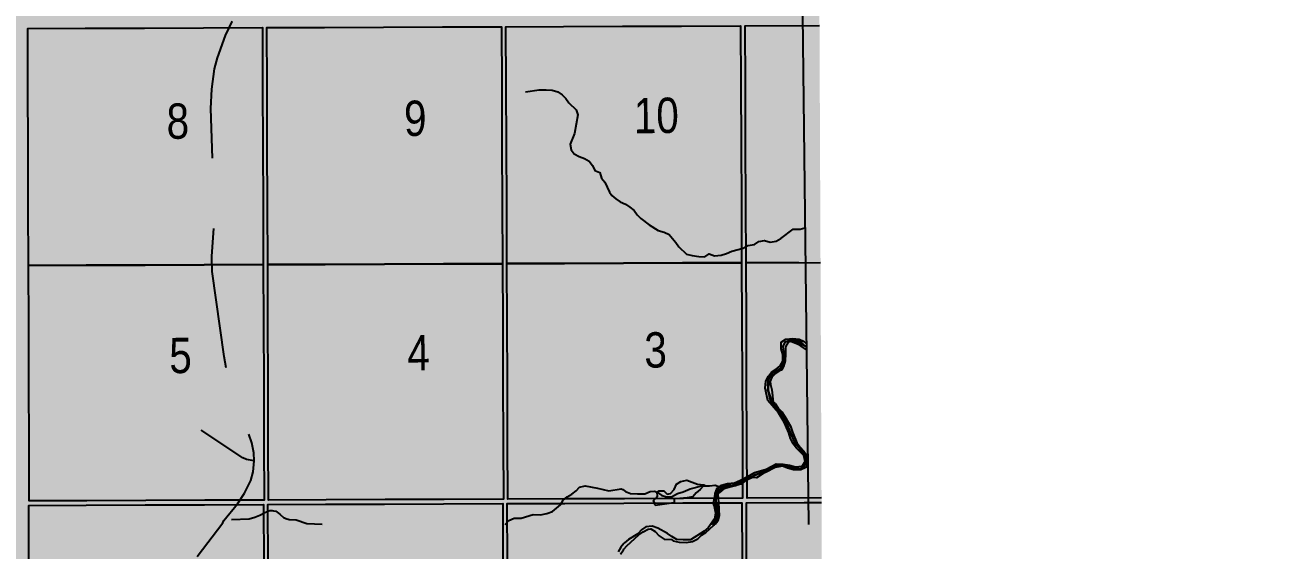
# Model space of a CAD drawing. Extents: x 405326 to 424052, y 6044755 to 6062236.
# Drawn here: x 417320.5 to 417600.2, y 6050465.2 to 6050583.9 of the extents above; entities that cross this region are included whole.
import ezdxf

# ---------------------------------------------------------------- set-up
doc = ezdxf.new("R2010")
doc.units = 0
doc.header["$LTSCALE"] = 5
doc.linetypes.add('DASHED2', pattern=[9.525, 6.35, -3.175])
for name, color, linetype in [('Quarters', 8, 'Continuous'), ('RoadSeg', 57, 'DASHED2'), ('T-WATER', 160, 'Continuous')]:
    doc.layers.add(name, color=color, linetype=linetype)
doc.layers.add('ROUTE-MAP-BACKGROUND-H', color=7, linetype='Continuous', true_color=0xf0ebff)
doc.styles.add('120', font='ARIALN.TTF', dxfattribs={"height": 13})

msp = doc.modelspace()

# ---------------------------------------------------------------- hatches: boundary and pattern name
at = {"layer": 'ROUTE-MAP-BACKGROUND-H'}
h = msp.add_hatch(color=256, dxfattribs=at)
h.dxf.hatch_style = 1
h.paths.add_polyline_path([(417500.313, 6050470.993), (417499.828, 6050583.719), (417489.556, 6051448.866), (416064.545, 6051448.577), (416073.609, 6050477.938), (416071.924, 6050150.968), (416104.424, 6050150.804), (416615.018, 6050150.686), (416614.752, 6050098.449), (417501.84, 6050099.469), (417600.187, 6050099.469), (417600.187, 6050157.259), (417501.84, 6050157.777)])

# ---------------------------------------------------------------- linework, layer by layer
at = {"layer": 'Quarters', "flags": 128}
for points in [[(417374.298, 6050529.706), (417360.97, 6050529.656), (417347.642, 6050529.605), (417334.314, 6050529.555), (417321.32, 6050529.506), (417321.278, 6050542.884), (417321.236, 6050556.262), (417321.195, 6050569.64), (417321.153, 6050583.018), (417334.142, 6050583.067), (417347.465, 6050583.117), (417360.789, 6050583.167), (417374.112, 6050583.217), (417374.158, 6050569.84), (417374.205, 6050556.462), (417374.252, 6050543.084)], [(417428.28, 6050529.912), (417414.952, 6050529.861), (417401.624, 6050529.81), (417388.295, 6050529.759), (417375.302, 6050529.71), (417375.255, 6050543.088), (417375.208, 6050556.466), (417375.162, 6050569.843), (417375.115, 6050583.221), (417388.104, 6050583.271), (417401.427, 6050583.322), (417414.751, 6050583.373), (417428.074, 6050583.424), (417428.125, 6050570.046), (417428.177, 6050556.668), (417428.229, 6050543.29)], [(417482.262, 6050530.118), (417468.934, 6050530.067), (417455.605, 6050530.016), (417442.277, 6050529.965), (417429.284, 6050529.916), (417429.232, 6050543.294), (417429.18, 6050556.672), (417429.129, 6050570.05), (417429.077, 6050583.427), (417442.066, 6050583.477), (417455.389, 6050583.528), (417468.712, 6050583.579), (417482.036, 6050583.63), (417482.092, 6050570.252), (417482.149, 6050556.874), (417482.205, 6050543.496)], [(417374.298, 6050529.706), (417374.345, 6050516.328), (417374.392, 6050502.95), (417374.438, 6050489.572), (417374.484, 6050476.529), (417361.151, 6050476.478), (417347.818, 6050476.428), (417334.485, 6050476.378), (417321.487, 6050476.329), (417321.446, 6050489.372), (417321.404, 6050502.75), (417321.362, 6050516.128), (417321.32, 6050529.506), (417334.314, 6050529.555), (417347.642, 6050529.605), (417360.97, 6050529.656)], [(417428.28, 6050529.912), (417428.332, 6050516.534), (417428.383, 6050503.156), (417428.435, 6050489.778), (417428.486, 6050476.735), (417415.152, 6050476.684), (417401.819, 6050476.633), (417388.486, 6050476.582), (417375.487, 6050476.533), (417375.442, 6050489.576), (417375.395, 6050502.954), (417375.348, 6050516.332), (417375.302, 6050529.71), (417388.295, 6050529.759), (417401.624, 6050529.81), (417414.952, 6050529.861)], [(417482.262, 6050530.118), (417482.318, 6050516.74), (417482.375, 6050503.362), (417482.432, 6050489.984), (417482.487, 6050476.941), (417469.154, 6050476.89), (417455.821, 6050476.839), (417442.488, 6050476.788), (417429.489, 6050476.739), (417429.439, 6050489.782), (417429.387, 6050503.16), (417429.335, 6050516.538), (417429.284, 6050529.916), (417442.277, 6050529.965), (417455.605, 6050530.016), (417468.934, 6050530.067)], [(417374.488, 6050435.403), (417374.534, 6050422.029), (417361.199, 6050421.979), (417347.864, 6050421.93), (417334.528, 6050421.881), (417321.527, 6050421.833), (417321.486, 6050435.206), (417321.444, 6050448.579), (417321.402, 6050461.952), (417321.36, 6050475.325), (417334.356, 6050475.374), (417347.686, 6050475.425), (417361.017, 6050475.475), (417374.348, 6050475.525), (417374.394, 6050462.151), (417374.441, 6050448.777)], [(417428.495, 6050435.605), (417428.546, 6050422.23), (417415.21, 6050422.18), (417401.875, 6050422.13), (417388.539, 6050422.081), (417375.538, 6050422.032), (417375.491, 6050435.407), (417375.444, 6050448.781), (417375.398, 6050462.155), (417375.351, 6050475.529), (417388.347, 6050475.579), (417401.678, 6050475.63), (417415.009, 6050475.681), (417428.34, 6050475.731), (417428.391, 6050462.356), (417428.443, 6050448.981)], [(417482.501, 6050435.808), (417482.557, 6050422.431), (417469.222, 6050422.381), (417455.886, 6050422.332), (417442.551, 6050422.282), (417429.549, 6050422.233), (417429.498, 6050435.609), (417429.446, 6050448.985), (417429.395, 6050462.36), (417429.343, 6050475.735), (417442.339, 6050475.785), (417455.67, 6050475.836), (417469, 6050475.887), (417482.331, 6050475.938), (417482.388, 6050462.561), (417482.445, 6050449.184)]]:
    msp.add_lwpolyline(points, close=True, dxfattribs=at)
for points in [[(417495.068, 6050530.167), (417483.265, 6050530.122), (417483.209, 6050543.5), (417483.152, 6050556.878), (417483.095, 6050570.256), (417483.039, 6050583.634), (417499.828, 6050583.698)], [(417500.287, 6050477.009), (417483.49, 6050476.945), (417483.435, 6050489.988), (417483.378, 6050503.366), (417483.322, 6050516.744), (417483.265, 6050530.122), (417500.058, 6050530.186)], [(417500.522, 6050422.498), (417496.562, 6050422.483), (417483.561, 6050422.435), (417483.504, 6050435.811), (417483.448, 6050449.188), (417483.391, 6050462.565), (417483.334, 6050475.941), (417496.331, 6050475.991), (417500.291, 6050476.006)]]:
    msp.add_lwpolyline(points, dxfattribs=at)
at = {"layer": 'RoadSeg', "flags": 128}
for points in [[(417493.311, 6049804.416), (417503.222, 6049824.787), (417504.761, 6049827.481), (417506.437, 6049830.012), (417508.799, 6049833.123), (417516.248, 6049841.066), (417519.016, 6049843.853), (417520.942, 6049845.557), (417540.536, 6049861.145), (417541.937, 6049862.572), (417543.586, 6049864.802), (417544.41, 6049866.683), (417544.998, 6049868.758), (417546.359, 6049878.268), (417546.664, 6049879.539), (417547.661, 6049882.72), (417549.344, 6049886.482), (417552.535, 6049892.837), (417554.406, 6049895.572), (417555.448, 6049896.658), (417556.625, 6049897.582), (417564.308, 6049902.336), (417566.891, 6049904.487), (417567.767, 6049905.504), (417569.153, 6049907.596), (417569.95, 6049909.21), (417570.791, 6049911.889), (417570.978, 6049914.022), (417570.838, 6049917.479), (417569.519, 6049934.117), (417568.938, 6049939.527), (417568.283, 6049942.141), (417567.432, 6049944.585), (417562.819, 6049956.562), (417561.995, 6049959.339), (417559.379, 6049971.259), (417558.884, 6049975.739), (417559.014, 6049977.439), (417559.411, 6049979.111), (417560.584, 6049981.83), (417562.165, 6049984.126), (417570.397, 6049994.315), (417572.031, 6049997.244), (417572.749, 6049999.454), (417573.311, 6050002.76), (417573.304, 6050004.656), (417572.731, 6050008.103), (417571.223, 6050014.857), (417571.048, 6050016.817), (417571.318, 6050019.75), (417572.571, 6050023.436), (417574.804, 6050027.875), (417576.642, 6050032.205), (417577.419, 6050036.313), (417577.728, 6050042.075), (417577.581, 6050045.864), (417577.106, 6050047.85), (417576.198, 6050049.86), (417574.96, 6050051.763), (417573.396, 6050053.36), (417568.624, 6050057.184), (417566.859, 6050058.843), (417565.188, 6050060.736), (417563.156, 6050063.986), (417561.828, 6050067.019), (417561.005, 6050069.695), (417559.1, 6050081.032), (417557.869, 6050085.729), (417557.369, 6050087.315), (417555.374, 6050091.964), (417554.154, 6050094.566), (417551.084, 6050099.69), (417547.111, 6050105.851), (417544.651, 6050109.665), (417542.936, 6050112.057), (417541.779, 6050113.297), (417539.339, 6050115.374), (417536.645, 6050116.913), (417533.263, 6050117.972), (417530.361, 6050118.309), (417527.172, 6050118.108), (417524.956, 6050117.529), (417521.426, 6050116.123), (417516.619, 6050113.791), (417512.855, 6050112.481), (417510.238, 6050111.926), (417508.511, 6050111.789), (417506.251, 6050111.708), (417504.085, 6050111.861), (417501.983, 6050112.182), (417499.172, 6050112.954), (417496.522, 6050113.995), (417493.121, 6050115.918), (417490.788, 6050117.698), (417489.125, 6050119.226), (417486.704, 6050121.969), (417485.364, 6050124.003), (417483.731, 6050127.228), (417482.666, 6050130.399), (417475.483, 6050157.561), (417471.521, 6050172.543), (417470.457, 6050175.647), (417468.754, 6050179.037), (417466.527, 6050182.084), (417454.748, 6050196.27), (417452.027, 6050199.04), (417450.133, 6050200.496), (417444.095, 6050204.393), (417442.606, 6050205.591), (417440.937, 6050207.419), (417439.494, 6050209.55), (417438.379, 6050211.955), (417437.62, 6050214.767), (417437.029, 6050219.079), (417435.902, 6050229.833), (417435.754, 6050246.097), (417434.915, 6050252.699), (417432.503, 6050275.335), (417429.936, 6050298.966), (417428.825, 6050304.298), (417427.526, 6050307.464), (417425.833, 6050310.422), (417421.787, 6050316.091), (417402.858, 6050342.6), (417400.366, 6050345.607), (417398.596, 6050347.465), (417396.254, 6050349.645), (417394.667, 6050350.742), (417393.275, 6050352.076), (417390.909, 6050353.855), (417367.251, 6050372.811), (417365.38, 6050374.767), (417364.488, 6050376.013), (417363.211, 6050378.214), (417362.475, 6050379.961), (417359.071, 6050386.675), (417357.048, 6050391.09), (417354.723, 6050395.598), (417350.746, 6050404.262), (417349.878, 6050407.504), (417349.654, 6050410.227), (417349.952, 6050413.393), (417350.818, 6050416.439), (417352.064, 6050418.861), (417356.168, 6050424.537), (417361.856, 6050432.376), (417362.367, 6050433.352), (417363.058, 6050435.296), (417363.349, 6050437.231), (417363.316, 6050440.325), (417362.768, 6050442.642), (417361.757, 6050444.816), (417358.509, 6050450.468), (417357.522, 6050453.075), (417357.144, 6050455.196), (417357.103, 6050457.125), (417357.482, 6050459.628), (417357.887, 6050460.9), (417359.324, 6050463.726), (417365.182, 6050471.402), (417365.436, 6050471.94), (417368.517, 6050475.665), (417370.059, 6050478.056), (417371.505, 6050480.916), (417371.996, 6050482.89), (417372.242, 6050485.39), (417372.136, 6050487.218), (417371.689, 6050489.438), (417370.906, 6050491.85), (417367.683, 6050499.434), (417366.576, 6050502.97), (417365.484, 6050508.936), (417362.745, 6050528.143), (417362.672, 6050531.601), (417363.16, 6050538.366), (417363.232, 6050542.76), (417362.493, 6050564.97), (417362.666, 6050569.332), (417363.3, 6050573.904), (417363.946, 6050576.38), (417365.769, 6050581.41), (417367.298, 6050584.57), (417369.096, 6050587.669), (417379.028, 6050602.416), (417386.285, 6050613.19), (417392.416, 6050622.171), (417394.7, 6050625.847), (417395.841, 6050628.5), (417396.632, 6050631.977), (417396.704, 6050634.807), (417396.428, 6050636.863), (417394.837, 6050642.819), (417393.727, 6050646.488), (417393.312, 6050647.211), (417392.356, 6050651.483), (417392.229, 6050652.745), (417392.252, 6050656.372), (417392.475, 6050658.373), (417394.174, 6050669.19), (417394.524, 6050673.09), (417394.109, 6050676.941), (417393.168, 6050680.514), (417392.86, 6050682.437), (417392.744, 6050686.361), (417393.521, 6050704.511), (417393.81, 6050706.547), (417394.211, 6050708.053), (417396.182, 6050712.353), (417401.925, 6050722.325), (417403.444, 6050724.42), (417405.301, 6050726.289), (417412.322, 6050730.964), (417416.179, 6050734.174), (417424.375, 6050743.033), (417427.094, 6050746.585), (417429.124, 6050749.689), (417434.207, 6050757.849), (417437.149, 6050761.872), (417452.689, 6050780.503), (417454.11, 6050782.53), (417455.651, 6050785.158), (417459.11, 6050791.453), (417459.808, 6050793.032), (417461.21, 6050797.521), (417461.811, 6050800.528), (417462.236, 6050805.595), (417462.691, 6050849.79), (417462.339, 6050852.245), (417461.796, 6050854.296), (417460.03, 6050857.552), (417458.45, 6050859.848), (417448.828, 6050872.619), (417445.311, 6050876.836), (417442.766, 6050879.177), (417423.003, 6050894.727), (417421.44, 6050896.257), (417420.174, 6050897.894), (417418.962, 6050900.097), (417418.331, 6050901.614), (417416.381, 6050908.826), (417413.397, 6050922.337), (417413.052, 6050926.023), (417411.856, 6050955.61), (417409.959, 6051000.854), (417409.291, 6051005.664), (417408.535, 6051008.376), (417407.154, 6051012.273), (417405.034, 6051016.52), (417403.073, 6051019.506), (417396.505, 6051027.95), (417394.991, 6051030.28), (417393.843, 6051032.618), (417392.957, 6051035.161), (417384.148, 6051065.983), (417383.66, 6051068.601), (417381.012, 6051108.505), (417380.501, 6051112.188), (417380.022, 6051114.373), (417378.885, 6051117.776), (417377.418, 6051121.006), (417373.271, 6051128.27), (417371.673, 6051131.397), (417370.293, 6051135.294), (417369.998, 6051136.652), (417369.64, 6051139.372), (417368.567, 6051156.951), (417368.542, 6051161.242), (417369.165, 6051166.346), (417372.729, 6051184.888), (417372.861, 6051186.749), (417372.985, 6051188.488), (417372.675, 6051192.074), (417371.738, 6051195.481), (417370.897, 6051197.46), (417365.395, 6051207.391), (417363.93, 6051210.52), (417363.309, 6051213.136), (417363.247, 6051214.498), (417363.403, 6051216.531), (417364.349, 6051220.544), (417370.865, 6051242.61), (417372.056, 6051246.062), (417373.164, 6051248.715), (417382.654, 6051268.647), (417383.626, 6051271.43), (417384.346, 6051275.138), (417384.651, 6051279.57), (417384.429, 6051288.383), (417383.94, 6051333.157), (417383.618, 6051346.692), (417383.107, 6051350.375), (417381.036, 6051358.549), (417374.728, 6051382.902), (417371.211, 6051394.872), (417361.582, 6051425.178), (417359.985, 6051431.399), (417355.991, 6051448.839)], [(417372.242, 6050485.39), (417370.504, 6050485.719), (417369.699, 6050486.068), (417360.282, 6050492.322)]]:
    msp.add_lwpolyline(points, dxfattribs=at)
at = {"layer": 'ROUTE-MAP-BACKGROUND-H', "flags": 128}
msp.add_lwpolyline([(417485.846, 6051448.865), (417497.338, 6050470.995)], dxfattribs=at)
at = {"layer": 'T-WATER'}
for p, q in [((417494.362, 6050512.49), (417496.484, 6050511.384)), ((417488.504, 6050500.431), (417488.253, 6050502.126)), ((417477.26, 6050479.539), (417477.722, 6050479.368)), ((417477.586, 6050479.173), (417477.859, 6050479.317)), ((417477.722, 6050479.368), (417477.859, 6050479.317))]:
    msp.add_line(p, q, dxfattribs=at)
at = {"layer": 'T-WATER', "flags": 128}
for points in [[(417433.468, 6050568.708), (417436.544, 6050569.159), (417438.121, 6050569.198), (417439.48, 6050569.091), (417440.807, 6050568.707), (417441.765, 6050568.022), (417442.553, 6050567.186), (417443.251, 6050566.221), (417444.941, 6050564.668), (417445.265, 6050563.543), (417444.513, 6050559.306), (417443.591, 6050556.89), (417443.8, 6050555.627), (417444.5, 6050554.688), (417445.581, 6050554.113), (417446.798, 6050553.649), (417447.879, 6050553.042), (417448.587, 6050552.08), (417449.103, 6050550.933), (417450.283, 6050550.496), (417450.668, 6050549.212), (417451.385, 6050548.286), (417452.455, 6050546.04), (417452.98, 6050545.326), (417453.862, 6050544.527), (417454.841, 6050543.842), (417456.021, 6050543.328), (417457.035, 6050542.669), (417457.97, 6050541.921), (417458.666, 6050540.952), (417459.472, 6050540.088), (417461.395, 6050538.699), (417463.423, 6050537.368), (417464.76, 6050537.023), (417465.926, 6050536.519), (417467.384, 6050534.665), (417468.064, 6050533.693), (417469.797, 6050532.067), (417471.121, 6050531.74), (417472.56, 6050531.506), (417473.945, 6050531.48), (417474.94, 6050532.114), (417476.142, 6050531.674), (417477.607, 6050531.843), (417478.871, 6050532.225), (417480.047, 6050532.714), (417482.614, 6050533.445), (417483.672, 6050534.038), (417485.151, 6050534.22), (417486.128, 6050534.931), (417487.41, 6050535.125), (417488.692, 6050534.769), (417490.041, 6050534.995), (417491.11, 6050535.577), (417493.876, 6050537.666), (417495.49, 6050537.668), (417496.551, 6050537.968)], [(417475.422, 6050471.01), (417476.311, 6050472.26), (417476.524, 6050473.683), (417476.238, 6050475.185), (417476.477, 6050475.938), (417476.501, 6050476.016), (417476.268, 6050476.941), (417476.21, 6050477.172), (417476.292, 6050477.982), (417476.767, 6050479.182), (417477.26, 6050479.539), (417477.736, 6050479.883), (417479.047, 6050480.264), (417480.621, 6050480.437), (417481.872, 6050480.912), (417482.434, 6050481.221), (417483.435, 6050481.771), (417485.168, 6050482.722), (417487.795, 6050483.518), (417490.062, 6050484.69), (417491.662, 6050484.635), (417493.073, 6050484.391), (417494.387, 6050484.018), (417495.918, 6050484.208), (417496.58, 6050485.211), (417496.256, 6050486.622), (417494.589, 6050488.288), (417493.85, 6050489.26), (417493.32, 6050490.464), (417492.907, 6050491.731), (417491.877, 6050494.092), (417490.573, 6050496.244), (417488.198, 6050499.024), (417487.602, 6050501.815), (417487.739, 6050503.382), (417487.751, 6050503.407), (417488.286, 6050504.507), (417489.023, 6050505.444), (417490.06, 6050506.101), (417490.983, 6050506.874), (417491.574, 6050507.927), (417491.531, 6050509.391), (417491.141, 6050510.712), (417491.186, 6050512.212), (417492.217, 6050512.833), (417493.777, 6050512.987), (417495.277, 6050512.86), (417496.363, 6050512.308), (417496.858, 6050511.821)], [(417496.869, 6050510.946), (417496.657, 6050511.207), (417495.838, 6050512.044), (417494.69, 6050512.566), (417493.668, 6050512.33), (417493.336, 6050512.312), (417492.73, 6050512.154), (417492.124, 6050511.123), (417492.19, 6050509.538), (417492.085, 6050507.963), (417491.688, 6050506.716), (417491.22, 6050505.9), (417490.89, 6050505.779), (417489.927, 6050505.09), (417489.051, 6050504.301), (417488.705, 6050503.41), (417488.659, 6050503.29), (417488.364, 6050502.892), (417488.154, 6050501.449), (417489.019, 6050498.932), (417489.398, 6050498.637), (417489.802, 6050498.308), (417490.472, 6050497.29), (417491.299, 6050496.417), (417492.017, 6050495.374), (417493.294, 6050493.223), (417493.728, 6050491.889), (417494.743, 6050489.434), (417495.478, 6050488.478), (417496.317, 6050487.598), (417496.981, 6050486.566), (417497.219, 6050485.083), (417496.747, 6050483.902), (417495.617, 6050483.353), (417493.98, 6050483.356), (417492.616, 6050483.762), (417491.47, 6050484.205), (417490.187, 6050483.977), (417489.857, 6050483.874), (417487.797, 6050482.795), (417487.142, 6050482.538), (417486.375, 6050482.569), (417485.105, 6050482.101), (417484.676, 6050481.606), (417483.439, 6050481.007), (417483.007, 6050480.798), (417482.437, 6050480.379), (417482.039, 6050480.086), (417481.027, 6050479.782), (417479.004, 6050479.836), (417477.761, 6050479.425), (417477.075, 6050478.439), (417476.918, 6050477.864), (417476.973, 6050476.944), (417477.034, 6050475.94), (417477.211, 6050472.993), (417476.85, 6050471.749), (417476.257, 6050471.01)], [(417488.253, 6050502.126), (417488.199, 6050502.488), (417488.277, 6050503.379), (417488.458, 6050503.963), (417488.755, 6050504.511), (417489.264, 6050505.102), (417490.846, 6050506.198), (417491.186, 6050506.554), (417491.559, 6050507.2), (417491.888, 6050508.096), (417491.872, 6050509.719), (417491.805, 6050510.143), (417491.679, 6050510.624), (417491.648, 6050511.184), (417491.829, 6050511.748), (417492.186, 6050512.258), (417492.817, 6050512.562), (417493.782, 6050512.66), (417494.17, 6050512.591), (417494.362, 6050512.49)], [(417496.874, 6050510.47), (417495.722, 6050511.246), (417494.977, 6050511.642), (417493.336, 6050512.312), (417493.668, 6050512.33), (417494.69, 6050512.566), (417495.838, 6050512.044), (417496.657, 6050511.207), (417496.869, 6050510.946)], [(417496.484, 6050511.384), (417496.77, 6050511.235), (417496.866, 6050511.154)], [(417479.568, 6050479.821), (417480.963, 6050480.122), (417482.208, 6050480.651), (417485.304, 6050482.302), (417488.01, 6050483.23), (417490.132, 6050484.377), (417491.581, 6050484.427), (417494.303, 6050483.693), (417495.693, 6050483.761), (417496.381, 6050484.124), (417496.9, 6050485.198), (417496.577, 6050486.719), (417495.547, 6050487.876), (417494.338, 6050489.281), (417493.297, 6050491.887), (417492.686, 6050493.344), (417491.22, 6050495.903), (417490.267, 6050497.062), (417489.036, 6050498.582), (417488.651, 6050499.444), (417488.504, 6050500.431)], [(417428.888, 6050471.042), (417429.694, 6050471.94), (417430.917, 6050472.447), (417432.539, 6050472.463), (417435.248, 6050473.235), (417436.848, 6050473.209), (417438.271, 6050473.505), (417439.572, 6050473.925), (417441.384, 6050475.48), (417441.97, 6050476.501), (417442.875, 6050477.272), (417443.962, 6050477.86), (417444.887, 6050478.595), (417445.678, 6050479.441), (417446.95, 6050479.726), (417449.696, 6050479.242), (417452.292, 6050478.585), (417455.044, 6050479.055), (417455.467, 6050478.895), (417456.081, 6050478.46), (417457.169, 6050477.993), (417458.748, 6050477.914), (417460.409, 6050477.955), (417461.587, 6050478.437), (417462.558, 6050478.541), (417463.22, 6050478.326)], [(417463.22, 6050478.326), (417464.27, 6050477.596), (417465.338, 6050477.274), (417466.449, 6050477.273), (417467.815, 6050477.993), (417469.04, 6050478.414), (417470.606, 6050479.064), (417473.257, 6050479.713), (417473.722, 6050479.752), (417473.856, 6050479.763), (417474.052, 6050479.78)], [(417474.052, 6050479.78), (417474.969, 6050479.713), (417476.253, 6050479.879), (417477.26, 6050479.539)], [(417475.791, 6050471.01), (417476.536, 6050471.966), (417476.663, 6050472.336), (417476.866, 6050473.694), (417476.835, 6050474.254), (417476.617, 6050475.39), (417476.506, 6050476.064), (417476.49, 6050476.837), (417476.713, 6050478.156), (417477.179, 6050478.959), (417477.586, 6050479.173)], [(417477.859, 6050479.317), (417477.982, 6050479.382), (417479.173, 6050479.736), (417479.568, 6050479.821)], [(417367.117, 6050472.15), (417371.108, 6050472.311), (417372.39, 6050472.638), (417373.56, 6050473.15), (417374.619, 6050473.729), (417375.75, 6050474.2), (417376.318, 6050474.136), (417376.585, 6050474.106), (417377.126, 6050474.046), (417378.072, 6050473.356), (417378.972, 6050472.545), (417379.13, 6050472.493)], [(417379.13, 6050472.493), (417379.398, 6050472.404), (417380.156, 6050472.152), (417381.715, 6050472.09), (417384.165, 6050471.253), (417387.577, 6050471.07)]]:
    msp.add_lwpolyline(points, dxfattribs=at)
for points in [[(417489.398, 6050498.637), (417489.019, 6050498.932), (417488.154, 6050501.449), (417488.364, 6050502.892), (417488.659, 6050503.29), (417488.753, 6050502.597), (417489.058, 6050501.441), (417489.398, 6050498.637)], [(417487.142, 6050482.538), (417485.585, 6050481.56), (417484.676, 6050481.606), (417485.105, 6050482.101), (417486.375, 6050482.569), (417487.142, 6050482.538)], [(417462.765, 6050475.294), (417462.571, 6050475.885), (417462.39, 6050476.438), (417462.792, 6050476.89), (417463.256, 6050477.411), (417463.22, 6050478.326), (417463.651, 6050478.578), (417464.674, 6050478.64), (417465.452, 6050477.871), (417466.228, 6050478.043), (417467.057, 6050478.912), (417467.533, 6050480.098), (417468.513, 6050480.747), (417469.895, 6050480.986), (417472.311, 6050480.15), (417473.749, 6050479.941), (417474.038, 6050479.787), (417473.555, 6050479.645), (417472.913, 6050478.919), (417472.012, 6050478.145), (417471.238, 6050477.273), (417469.957, 6050477.069), (417468.285, 6050476.911), (417467.027, 6050476.792), (417467.035, 6050475.91), (417466.979, 6050475.902), (417462.765, 6050475.294)], [(417481.027, 6050479.782), (417478.254, 6050479.08), (417477.27, 6050478.247), (417476.918, 6050477.864), (417477.075, 6050478.439), (417477.761, 6050479.425), (417479.004, 6050479.836), (417481.027, 6050479.782)], [(417476.21, 6050477.172), (417476.268, 6050476.941), (417476.501, 6050476.016), (417476.477, 6050475.938), (417476.238, 6050475.185), (417475.891, 6050475.929), (417475.893, 6050475.936), (417476.15, 6050476.941), (417476.21, 6050477.172)]]:
    msp.add_lwpolyline(points, close=True, dxfattribs=at)
at = {"layer": 'T-WATER', "linetype": 'Continuous', "flags": 128}
for points in [[(417475.735, 6050475.936), (417475.733, 6050475.929), (417476.079, 6050475.185), (417476.366, 6050473.683), (417476.152, 6050472.261), (417474.74, 6050470.276), (417473.804, 6050469.538), (417470.701, 6050467.564), (417469.075, 6050467.512), (417467.603, 6050467.656), (417466.505, 6050468.266), (417465.545, 6050468.984), (417463.314, 6050470.218), (417462.04, 6050470.666), (417460.651, 6050470.488), (417459.635, 6050469.832), (417458.83, 6050468.935), (417456.698, 6050467.65), (417455.793, 6050466.864), (417455.672, 6050466.719), (417455.005, 6050465.925), (417454.413, 6050464.862)], [(417454.883, 6050464.313), (417455.601, 6050465.322), (417455.677, 6050465.408), (417456.386, 6050466.21), (417459.079, 6050468.662), (417460.036, 6050469.379), (417461.175, 6050469.947), (417461.729, 6050470.038), (417462.773, 6050469.437), (417463.666, 6050468.434), (417464.783, 6050467.737), (417466.398, 6050467.605), (417466.824, 6050467.315), (417468.187, 6050466.985), (417469.77, 6050466.94), (417471.2, 6050467.209), (417472.343, 6050467.746), (417473.198, 6050468.575), (417474.213, 6050469.221), (417475.952, 6050470.828), (417476.691, 6050471.75), (417477.052, 6050472.994), (417476.875, 6050475.941)]]:
    msp.add_lwpolyline(points, dxfattribs=at)

# ---------------------------------------------------------------- texts
at = {"layer": 'RoadSeg', "style": '120'}
for s, height, p in [('8', 7.974, (417352.523, 6050558.096)), ('9', 7.974, (417406.118, 6050558.725)), ('10', 7.9742, (417457.963, 6050559.333)), ('5', 7.974, (417353.134, 6050505.173)), ('4', 7.974, (417406.832, 6050505.761)), ('3', 7.974, (417460.341, 6050506.42))]:
    msp.add_text(s, height=height, rotation=0.67212, dxfattribs=at).set_placement(p)

doc.saveas('drawing.dxf')
